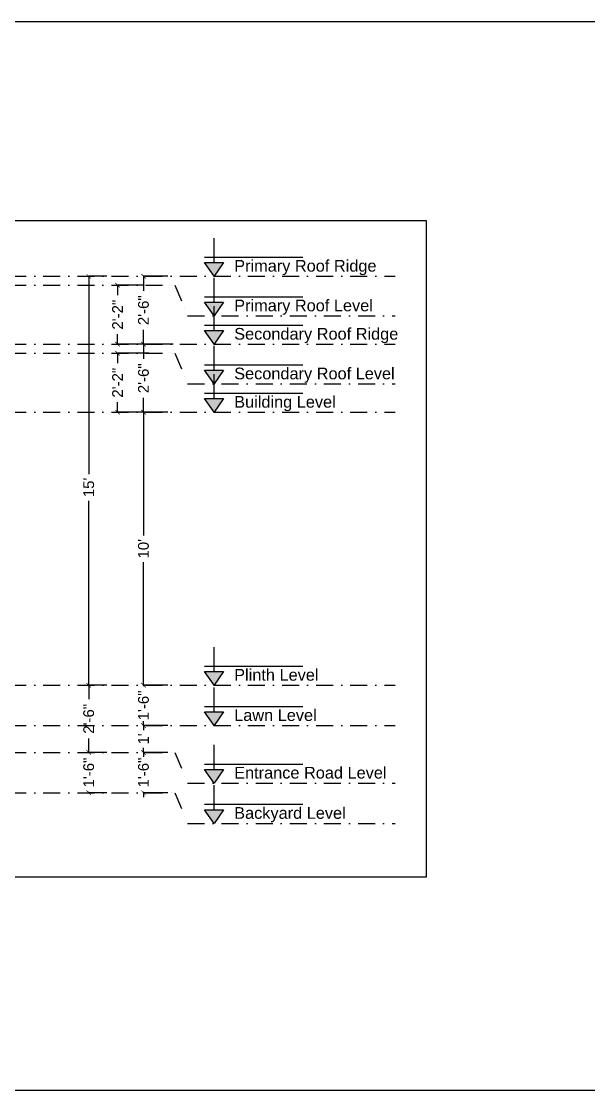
# Model space of a CAD drawing. Header units: millimetres. Extents: x -620 to 116137, y -21481 to 17762.
# Drawn here: x 80173 to 86510, y -21481 to -9535 of the extents above; entities that cross this region are included whole.
import ezdxf
from ezdxf.xclip import XClip

# ---------------------------------------------------------------- set-up
doc = ezdxf.new("R2010")
doc.units = ezdxf.units.MM
doc.header["$LTSCALE"] = 150
doc.header["$XCLIPFRAME"] = 2
doc.linetypes.add('DASHDOT', pattern=[25.4, 12.7, -6.35, 0, -6.35])
for name, color, linetype in [('ad-Elevation 10', 8, 'Continuous'), ('ad-Level', 4, 'Continuous'), ('ad-Level text', 4, 'Continuous')]:
    doc.layers.add(name, color=color, linetype=linetype)
doc.layers.add('ad-Secondary Roof', color=6, linetype='Continuous', true_color=0xff00ff)
doc.styles.get("Standard").update_dxf_attribs({"font": 'arial.ttf'})
doc.dimstyles.new('Copy of A-100-DIM-INT (MM-FT)', dxfattribs={"dimscale": 50, "dimtxt": 2.4, "dimasz": 1, "dimexe": 0, "dimexo": 0, "dimgap": 1, "dimtad": 0, "dimdec": 0, "dimlfac": 0.03937, "dimdsep": 46, "dimlunit": 3, "dimtxsty": 'Standard', "dimblk": 'ARCHTICK', "dimcen": 0.025, "dimclrd": 256, "dimclre": 256, "dimclrt": 256, "dimazin": 2, "dimtfac": 1, "dimtdec": 0, "dimtix": 1, "dimtmove": 2, "dimatfit": 3, "dimldrblk": 'ARCHTICK', "dimfxl": 1, "dimtolj": 1, "dimtzin": 0, "dimarcsym": 0})

# ---------------------------------------------------------------- blocks, each defined once
blk = doc.blocks.new('$ZCDB_AUDIT_GENERATED_1C43F8')
at = {"layer": 'ad-Level'}
blk.add_hatch(color=252, dxfattribs=at).paths.add_polyline_path([(175, 125), (88.5, 125), (0, 125), (88.5, 0)])
at = {"layer": 'ad-Level', "color": 2}
blk.add_line((0, 175), (900, 175), dxfattribs=at)
blk.add_lwpolyline([(88.5, 125), (175, 125), (88.5, 0), (0, 125), (88.5, 125), (88.5, 350)], dxfattribs=at)
blk = doc.blocks.new('$ZCDB_AUDIT_GENERATED_1C43FE')
at = {"layer": 'ad-Level', "xscale": 1.792223955136464, "yscale": 1.792223955136464, "zscale": 1.792223955136464}
blk.add_blockref('$ZCDB_AUDIT_GENERATED_1C43F8', (-1613, -314), dxfattribs=at)
at = {"layer": 'ad-Level text'}
blk.add_attdef('FLOOR', (-1126, -238), '', height=150, dxfattribs=at)
blk = doc.blocks.new('_ArchTick')
at = {"color": 0, "linetype": 'ByBlock', "const_width": 0.15}
blk.add_lwpolyline([(-0.5, -0.5), (0.5, 0.5)], dxfattribs=at)
blk = doc.blocks.new('*D59')
at = {"layer": 'ad-Secondary Roof', "lineweight": -2, "transparency": 16777216}
for p, q in [((-2811, 0), (-2811, 50)), ((-2540, 0), (-2811, 0)), ((-2811, 0), (-2811, -10)), ((-2811, -450), (-2811, -440)), ((-2540, -450), (-2811, -450)), ((-2811, -450), (-2811, -500))]:
    blk.add_line(p, q, dxfattribs=at)
at = {"layer": 'Defpoints', "color": 0, "transparency": 16777216}
for p in [(-2540, 0), (-2811, -450), (-2540, -450)]:
    blk.add_point(p, dxfattribs=at)
at = {"layer": 'ad-Secondary Roof', "lineweight": -2, "transparency": 16777216, "xscale": 50, "yscale": 50, "zscale": 50}
for p, rotation in [((-2811, 0), 270), ((-2811, -450), 90)]:
    blk.add_blockref('_ArchTick', p, dxfattribs=dict(at, rotation=rotation))
at = {"layer": 'ad-Secondary Roof', "transparency": 16777216, "insert": (-2811, -225), "char_height": 120, "attachment_point": 5, "rotation": 90}
blk.add_mtext('\\A1;1\'-6"', dxfattribs=at)
blk = doc.blocks.new('*D60')
at = {"layer": 'ad-Secondary Roof', "lineweight": -2, "transparency": 16777216}
for p, q in [((-2540, 3050), (-2811, 3050)), ((-2811, 3050), (-2811, 1675)), ((-2811, 0), (-2811, 1375)), ((-2540, 0), (-2811, 0))]:
    blk.add_line(p, q, dxfattribs=at)
at = {"layer": 'Defpoints', "color": 0, "transparency": 16777216}
for p in [(-2540, 3050), (-2811, 0), (-2540, 0)]:
    blk.add_point(p, dxfattribs=at)
at = {"layer": 'ad-Secondary Roof', "lineweight": -2, "transparency": 16777216, "xscale": 50, "yscale": 50, "zscale": 50}
for p, rotation in [((-2811, 3050), 90), ((-2811, 0), 270)]:
    blk.add_blockref('_ArchTick', p, dxfattribs=dict(at, rotation=rotation))
at = {"layer": 'ad-Secondary Roof', "transparency": 16777216, "insert": (-2811, 1525), "char_height": 120, "attachment_point": 5, "rotation": 90}
blk.add_mtext("\\A1;10'", dxfattribs=at)
blk = doc.blocks.new('*D61')
at = {"layer": 'ad-Secondary Roof', "lineweight": -2, "transparency": 16777216}
for p, q in [((-3220, 4570), (-3423, 4570)), ((-3423, 4570), (-3423, 2360)), ((-3423, 0), (-3423, 2060)), ((-3220, 0), (-3423, 0))]:
    blk.add_line(p, q, dxfattribs=at)
at = {"layer": 'Defpoints', "color": 0, "transparency": 16777216}
for p in [(-3220, 4570), (-3423, 0), (-3220, 0)]:
    blk.add_point(p, dxfattribs=at)
at = {"layer": 'ad-Secondary Roof', "lineweight": -2, "transparency": 16777216, "xscale": 50, "yscale": 50, "zscale": 50}
for p, rotation in [((-3423, 4570), 90), ((-3423, 0), 270)]:
    blk.add_blockref('_ArchTick', p, dxfattribs=dict(at, rotation=rotation))
at = {"layer": 'ad-Secondary Roof', "transparency": 16777216, "insert": (-3423, 2210), "char_height": 120, "attachment_point": 5, "rotation": 90}
blk.add_mtext("\\A1;15'", dxfattribs=at)
blk = doc.blocks.new('*D62')
at = {"layer": 'ad-Secondary Roof', "lineweight": -2, "transparency": 16777216}
for p, q in [((-2478, 3810), (-2811, 3810)), ((-2811, 3810), (-2811, 3648)), ((-2811, 3050), (-2811, 3212)), ((-2540, 3050), (-2811, 3050))]:
    blk.add_line(p, q, dxfattribs=at)
at = {"layer": 'Defpoints', "color": 0, "transparency": 16777216}
for p in [(-2811, 3810), (-2478, 3810), (-2540, 3050)]:
    blk.add_point(p, dxfattribs=at)
at = {"layer": 'ad-Secondary Roof', "lineweight": -2, "transparency": 16777216, "xscale": 50, "yscale": 50, "zscale": 50}
for p, rotation in [((-2811, 3810), 90), ((-2811, 3050), 270)]:
    blk.add_blockref('_ArchTick', p, dxfattribs=dict(at, rotation=rotation))
at = {"layer": 'ad-Secondary Roof', "transparency": 16777216, "insert": (-2811, 3430), "char_height": 120, "attachment_point": 5, "rotation": 90}
blk.add_mtext('\\A1;2\'-6"', dxfattribs=at)
blk = doc.blocks.new('*D63')
at = {"layer": 'ad-Secondary Roof', "lineweight": -2, "transparency": 16777216}
for p, q in [((-2540, 4570), (-2811, 4570)), ((-2811, 4570), (-2811, 4408)), ((-2811, 3810), (-2811, 3972)), ((-2478, 3810), (-2811, 3810))]:
    blk.add_line(p, q, dxfattribs=at)
at = {"layer": 'Defpoints', "color": 0, "transparency": 16777216}
for p in [(-2811, 4570), (-2540, 4570), (-2478, 3810)]:
    blk.add_point(p, dxfattribs=at)
at = {"layer": 'ad-Secondary Roof', "lineweight": -2, "transparency": 16777216, "xscale": 50, "yscale": 50, "zscale": 50}
for p, rotation in [((-2811, 4570), 90), ((-2811, 3810), 270)]:
    blk.add_blockref('_ArchTick', p, dxfattribs=dict(at, rotation=rotation))
at = {"layer": 'ad-Secondary Roof', "transparency": 16777216, "insert": (-2811, 4190), "char_height": 120, "attachment_point": 5, "rotation": 90}
blk.add_mtext('\\A1;2\'-6"', dxfattribs=at)
blk = doc.blocks.new('*D64')
at = {"layer": 'ad-Secondary Roof', "lineweight": -2, "transparency": 16777216}
for p, q in [((-2751, 3710), (-3101, 3710)), ((-3101, 3710), (-3101, 3598)), ((-3101, 3050), (-3101, 3162)), ((-2811, 3050), (-3101, 3050))]:
    blk.add_line(p, q, dxfattribs=at)
at = {"layer": 'Defpoints', "color": 0, "transparency": 16777216}
for p in [(-2751, 3710), (-3101, 3050), (-2811, 3050)]:
    blk.add_point(p, dxfattribs=at)
at = {"layer": 'ad-Secondary Roof', "lineweight": -2, "transparency": 16777216, "xscale": 50, "yscale": 50, "zscale": 50}
for p, rotation in [((-3101, 3710), 90), ((-3101, 3050), 270)]:
    blk.add_blockref('_ArchTick', p, dxfattribs=dict(at, rotation=rotation))
at = {"layer": 'ad-Secondary Roof', "transparency": 16777216, "insert": (-3101, 3380), "char_height": 120, "attachment_point": 5, "rotation": 90}
blk.add_mtext('\\A1;2\'-2"', dxfattribs=at)
blk = doc.blocks.new('*D65')
at = {"layer": 'ad-Secondary Roof', "lineweight": -2, "transparency": 16777216}
for p, q in [((-2811, 4470), (-3101, 4470)), ((-3101, 4470), (-3101, 4358)), ((-3101, 3810), (-3101, 3922)), ((-2811, 3810), (-3101, 3810))]:
    blk.add_line(p, q, dxfattribs=at)
at = {"layer": 'Defpoints', "color": 0, "transparency": 16777216}
for p in [(-2811, 4470), (-3101, 3810), (-2811, 3810)]:
    blk.add_point(p, dxfattribs=at)
at = {"layer": 'ad-Secondary Roof', "lineweight": -2, "transparency": 16777216, "xscale": 50, "yscale": 50, "zscale": 50}
for p, rotation in [((-3101, 4470), 90), ((-3101, 3810), 270)]:
    blk.add_blockref('_ArchTick', p, dxfattribs=dict(at, rotation=rotation))
at = {"layer": 'ad-Secondary Roof', "transparency": 16777216, "insert": (-3101, 4140), "char_height": 120, "attachment_point": 5, "rotation": 90}
blk.add_mtext('\\A1;2\'-2"', dxfattribs=at)
blk = doc.blocks.new('*D66')
at = {"layer": 'ad-Secondary Roof', "lineweight": -2, "transparency": 16777216}
for p, q in [((-2811, -750), (-2811, -700)), ((-2540, -750), (-2811, -750)), ((-2811, -750), (-2811, -760)), ((-2811, -1200), (-2811, -1190)), ((-2540, -1200), (-2811, -1200)), ((-2811, -1200), (-2811, -1250))]:
    blk.add_line(p, q, dxfattribs=at)
at = {"layer": 'Defpoints', "color": 0, "transparency": 16777216}
for p in [(-2540, -750), (-2811, -1200), (-2540, -1200)]:
    blk.add_point(p, dxfattribs=at)
at = {"layer": 'ad-Secondary Roof', "lineweight": -2, "transparency": 16777216, "xscale": 50, "yscale": 50, "zscale": 50}
for p, rotation in [((-2811, -750), 270), ((-2811, -1200), 90)]:
    blk.add_blockref('_ArchTick', p, dxfattribs=dict(at, rotation=rotation))
at = {"layer": 'ad-Secondary Roof', "transparency": 16777216, "insert": (-2811, -975), "char_height": 120, "attachment_point": 5, "rotation": 90}
blk.add_mtext('\\A1;1\'-6"', dxfattribs=at)
blk = doc.blocks.new('*D67')
at = {"layer": 'ad-Secondary Roof', "lineweight": -2, "transparency": 16777216}
for p, q in [((-2811, -450), (-2811, -400)), ((-2540, -450), (-2811, -450)), ((-2811, -450), (-2811, -497)), ((-2811, -750), (-2811, -703)), ((-2540, -750), (-2811, -750)), ((-2811, -750), (-2811, -800))]:
    blk.add_line(p, q, dxfattribs=at)
at = {"layer": 'Defpoints', "color": 0, "transparency": 16777216}
for p in [(-2540, -450), (-2811, -750), (-2540, -750)]:
    blk.add_point(p, dxfattribs=at)
at = {"layer": 'ad-Secondary Roof', "lineweight": -2, "transparency": 16777216, "xscale": 50, "yscale": 50, "zscale": 50}
for p, rotation in [((-2811, -450), 270), ((-2811, -750), 90)]:
    blk.add_blockref('_ArchTick', p, dxfattribs=dict(at, rotation=rotation))
at = {"layer": 'ad-Secondary Roof', "transparency": 16777216, "insert": (-2811, -600), "char_height": 120, "attachment_point": 5, "rotation": 90}
blk.add_mtext("\\A1;1'", dxfattribs=at)
blk = doc.blocks.new('*D68')
at = {"layer": 'ad-Secondary Roof', "lineweight": -2, "transparency": 16777216}
for p, q in [((-3220, -750), (-3423, -750)), ((-3423, -750), (-3423, -760)), ((-3423, -1200), (-3423, -1190)), ((-3220, -1200), (-3423, -1200))]:
    blk.add_line(p, q, dxfattribs=at)
at = {"layer": 'Defpoints', "color": 0, "transparency": 16777216}
for p in [(-3220, -750), (-3423, -1200), (-3220, -1200)]:
    blk.add_point(p, dxfattribs=at)
at = {"layer": 'ad-Secondary Roof', "lineweight": -2, "transparency": 16777216, "xscale": 50, "yscale": 50, "zscale": 50}
for p, rotation in [((-3423, -750), 90), ((-3423, -1200), 270)]:
    blk.add_blockref('_ArchTick', p, dxfattribs=dict(at, rotation=rotation))
at = {"layer": 'ad-Secondary Roof', "transparency": 16777216, "insert": (-3423, -975), "char_height": 120, "attachment_point": 5, "rotation": 90}
blk.add_mtext('\\A1;1\'-6"', dxfattribs=at)
blk = doc.blocks.new('*D69')
at = {"layer": 'ad-Secondary Roof', "lineweight": -2, "transparency": 16777216}
for p, q in [((-3220, 0), (-3423, 0)), ((-3423, 0), (-3423, -157)), ((-3423, -750), (-3423, -593)), ((-3220, -750), (-3423, -750))]:
    blk.add_line(p, q, dxfattribs=at)
at = {"layer": 'Defpoints', "color": 0, "transparency": 16777216}
for p in [(-3220, 0), (-3423, -750), (-3220, -750)]:
    blk.add_point(p, dxfattribs=at)
at = {"layer": 'ad-Secondary Roof', "lineweight": -2, "transparency": 16777216, "xscale": 50, "yscale": 50, "zscale": 50}
for p, rotation in [((-3423, 0), 90), ((-3423, -750), 270)]:
    blk.add_blockref('_ArchTick', p, dxfattribs=dict(at, rotation=rotation))
at = {"layer": 'ad-Secondary Roof', "transparency": 16777216, "insert": (-3423, -375), "char_height": 120, "attachment_point": 5, "rotation": 90}
blk.add_mtext('\\A1;2\'-6"', dxfattribs=at)
blk = doc.blocks.new('$ZCDB_AUDIT_GENERATED_1C4403')
at = {"layer": 'ad-Elevation 10', "linetype": 'DASHDOT', "ltscale": 0.1}
for points in [[(-27431.1, 4570), (0, 4570)], [(-27431.1, 4470), (-2459.8, 4470), (-2319.6, 4127), (0, 4127)], [(-27431.1, 3810), (0, 3810)], [(-27431.1, 3710), (-2459.8, 3710), (-2319.6, 3367), (0, 3367)], [(-27431.1, 3050), (0, 3050)], [(-27431.1, 0), (0, 0)], [(-27431.1, -450), (0, -450)], [(-27431.1, -750), (-2459.8, -750), (-2319.6, -1093), (0, -1093)], [(-27431.1, -1200), (-2459.8, -1200), (-2319.6, -1543), (0, -1543)]]:
    blk.add_lwpolyline(points, dxfattribs=at)
at = {"lineweight": 25}
ref = blk.add_blockref('$ZCDB_AUDIT_GENERATED_1C43FE', (-1031.8, 4783.4), dxfattribs=dict(at, xscale=0.6803507037772645, yscale=0.6803507037772645, zscale=0.6803507037772645))
ref.add_attrib('FLOOR', 'Primary Roof Ridge', (-1797.9, 4621.2), dxfattribs={"layer": 'ad-Level text', "height": 130.472, "rotation": 720})
ref = blk.add_blockref('$ZCDB_AUDIT_GENERATED_1C43FE', (-1031.8, 4340.4), dxfattribs=dict(at, xscale=0.6803507037772645, yscale=0.6803507037772645, zscale=0.6803507037772645))
ref.add_attrib('FLOOR', 'Primary Roof Level', (-1797.9, 4178.1), dxfattribs={"layer": 'ad-Level text', "height": 130.472, "rotation": 720})
ref = blk.add_blockref('$ZCDB_AUDIT_GENERATED_1C43FE', (-1031.8, 4023.4), dxfattribs=dict(at, xscale=0.6803507037772645, yscale=0.6803507037772645, zscale=0.6803507037772645))
ref.add_attrib('FLOOR', 'Secondary Roof Ridge', (-1797.9, 3861.2), dxfattribs={"layer": 'ad-Level text', "height": 130.472, "rotation": 720})
ref = blk.add_blockref('$ZCDB_AUDIT_GENERATED_1C43FE', (-1031.8, 3580.4), dxfattribs=dict(at, xscale=0.6803507037772645, yscale=0.6803507037772645, zscale=0.6803507037772645))
ref.add_attrib('FLOOR', 'Secondary Roof Level', (-1797.9, 3418.1), dxfattribs={"layer": 'ad-Level text', "height": 130.472, "rotation": 720})
ref = blk.add_blockref('$ZCDB_AUDIT_GENERATED_1C43FE', (-1031.8, 3263.4), dxfattribs=dict(at, xscale=0.6803507037772645, yscale=0.6803507037772645, zscale=0.6803507037772645))
ref.add_attrib('FLOOR', 'Building Level', (-1797.9, 3101.2), dxfattribs={"layer": 'ad-Level text', "height": 130.472, "rotation": 720})
ref = blk.add_blockref('$ZCDB_AUDIT_GENERATED_1C43FE', (-1031.8, 213.4), dxfattribs=dict(at, xscale=0.6803507037772645, yscale=0.6803507037772645, zscale=0.6803507037772645))
ref.add_attrib('FLOOR', 'Plinth Level', (-1797.9, 51.2), dxfattribs={"layer": 'ad-Level text', "height": 130.472, "rotation": 720})
ref = blk.add_blockref('$ZCDB_AUDIT_GENERATED_1C43FE', (-1031.8, -236.6), dxfattribs=dict(at, xscale=0.6803507037772645, yscale=0.6803507037772645, zscale=0.6803507037772645))
ref.add_attrib('FLOOR', 'Lawn Level', (-1797.9, -398.8), dxfattribs={"layer": 'ad-Level text', "height": 130.47, "rotation": 720})
ref = blk.add_blockref('$ZCDB_AUDIT_GENERATED_1C43FE', (-1031.8, -879.6), dxfattribs=dict(at, xscale=0.6803507037772645, yscale=0.6803507037772645, zscale=0.6803507037772645))
ref.add_attrib('FLOOR', 'Entrance Road Level', (-1797.9, -1041.9), dxfattribs={"layer": 'ad-Level text', "height": 130.472, "rotation": 720})
ref = blk.add_blockref('$ZCDB_AUDIT_GENERATED_1C43FE', (-1031.8, -1329.6), dxfattribs=dict(at, xscale=0.6803507037772645, yscale=0.6803507037772645, zscale=0.6803507037772645))
ref.add_attrib('FLOOR', 'Backyard Level', (-1797.9, -1491.9), dxfattribs={"layer": 'ad-Level text', "height": 130.472, "rotation": 720})
at = {"layer": 'ad-Secondary Roof'}
for base, p1, p2, picture, middle in [((-3423, 0), (-3219.8, 4570), (-3219.8, 0), '*D61', (-3423, 2210)), ((-3423, -1200), (-3219.8, -750), (-3219.8, -1200), '*D68', (-3423, -975))]:
    dim = blk.add_linear_dim(base=base, p1=p1, p2=p2, angle=90, dimstyle='Copy of A-100-DIM-INT (MM-FT)', override={"dimblk": 'ArchTick'}, dxfattribs=at)
    dim.commit()
    dim.dimension.update_dxf_attribs({"geometry": picture, "text_midpoint": middle, "dimtype": 128})
for base, p1, p2, picture, middle in [((-2811.4, 4570), (-2478.4, 3810), (-2539.9, 4570), '*D63', (-2811.4, 4190)), ((-3101.5, 3810), (-2811.4, 4470), (-2811.4, 3810), '*D65', (-3101.5, 4140)), ((-2811.4, 3810), (-2539.9, 3050), (-2478.4, 3810), '*D62', (-2811.4, 3430)), ((-3101.5, 3050), (-2750.5, 3710), (-2811.4, 3050), '*D64', (-3101.5, 3380)), ((-3423, -750), (-3219.8, 0), (-3219.8, -750), '*D69', (-3423, -375))]:
    dim = blk.add_linear_dim(base=base, p1=p1, p2=p2, angle=90, dimstyle='Copy of A-100-DIM-INT (MM-FT)', override={"dimblk": 'ArchTick'}, dxfattribs=at)
    dim.commit()
    dim.dimension.update_dxf_attribs({"geometry": picture, "text_midpoint": middle})
for base, p1, p2, picture, middle in [((-2811.4, 0), (-2539.9, 3050), (-2539.9, 0), '*D60', (-2811.4, 1525)), ((-2811.4, -450), (-2539.9, 0), (-2539.9, -450), '*D59', (-2811.4, -225)), ((-2811.4, -750), (-2539.9, -450), (-2539.9, -750), '*D67', (-2811.4, -600)), ((-2811.4, -1200), (-2539.9, -750), (-2539.9, -1200), '*D66', (-2811.4, -975))]:
    dim = blk.add_linear_dim(base=base, p1=p1, p2=p2, angle=90, dimstyle='Copy of A-100-DIM-INT (MM-FT)', dxfattribs=at)
    dim.commit()
    dim.dimension.update_dxf_attribs({"geometry": picture, "text_midpoint": middle})

msp = doc.modelspace()

# ---------------------------------------------------------------- linework, layer by layer
msp.add_lwpolyline([(58068.4, -9535.3), (87102.5, -9535.3), (87102.5, -21480.7), (58068.4, -21480.7)], close=True)

# ---------------------------------------------------------------- block references
ref = msp.add_blockref('$ZCDB_AUDIT_GENERATED_1C4403', (84348.3, -16952.2))
XClip(ref).set_block_clipping_path([(-23748.3626878429, -2140.6281090205), (349.01197073, 5188.3683916222)])

doc.saveas('drawing.dxf')
